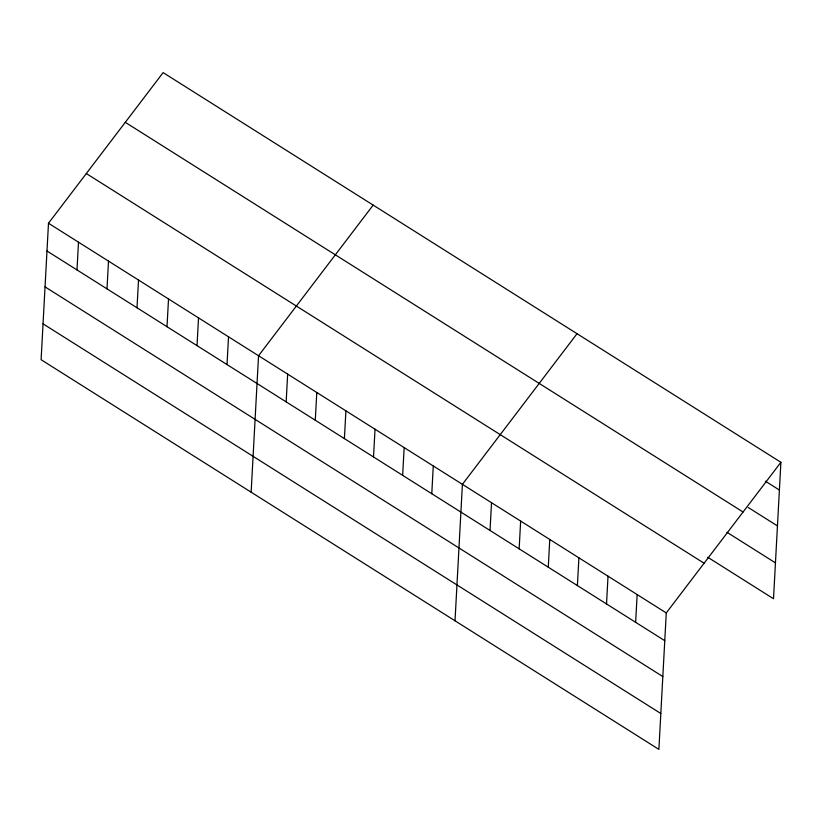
<?xml version="1.0" encoding="UTF-8"?>
<svg xmlns="http://www.w3.org/2000/svg" width="822" height="822" viewBox="0 0 822 822"><rect width="100%" height="100%" fill="white"/><g stroke="black" fill="none" stroke-linecap="round" stroke-linejoin="round"><path stroke-width="1.23" d="M48.488 223.255L41.1 359.707L658.884 749.387L666.272 612.935L780.9 462.293L163.116 72.613L48.488 223.255L666.272 612.935M76.991 269.935L78.501 242.182M107.004 288.861L108.504 261.119M137.007 307.788L138.507 280.045M167.01 326.714L168.52 298.972M197.023 345.641L198.523 317.898M227.026 364.567L228.526 336.825M251.142 492.193L258.54 355.751L373.167 205.11M286.159 401.866L287.659 374.123M315.278 420.237L316.789 392.495M344.408 438.609L345.908 410.856M373.527 456.981L375.027 429.228M402.657 475.352L404.157 447.6M431.776 493.724L433.276 465.971M455.018 620.785L462.406 484.343L577.034 333.701M490.025 530.467L491.525 502.715M519.144 548.829L520.655 521.086M548.274 567.201L549.774 539.458M577.393 585.572L578.904 557.83M606.523 603.944L608.023 576.191M635.642 622.316L637.142 594.563M780.9 462.293L773.512 598.745L707.711 557.234M765.374 481.199L779.4 490.046M748.328 507.544L777.458 525.916M125.293 122.334L743.067 512.003M726.915 532.255L775.454 562.875M86.32 173.545L704.094 563.224M46.988 251.008L664.772 640.687M45.046 286.878L662.83 676.557M43.042 323.837L660.826 713.517"/></g></svg>
